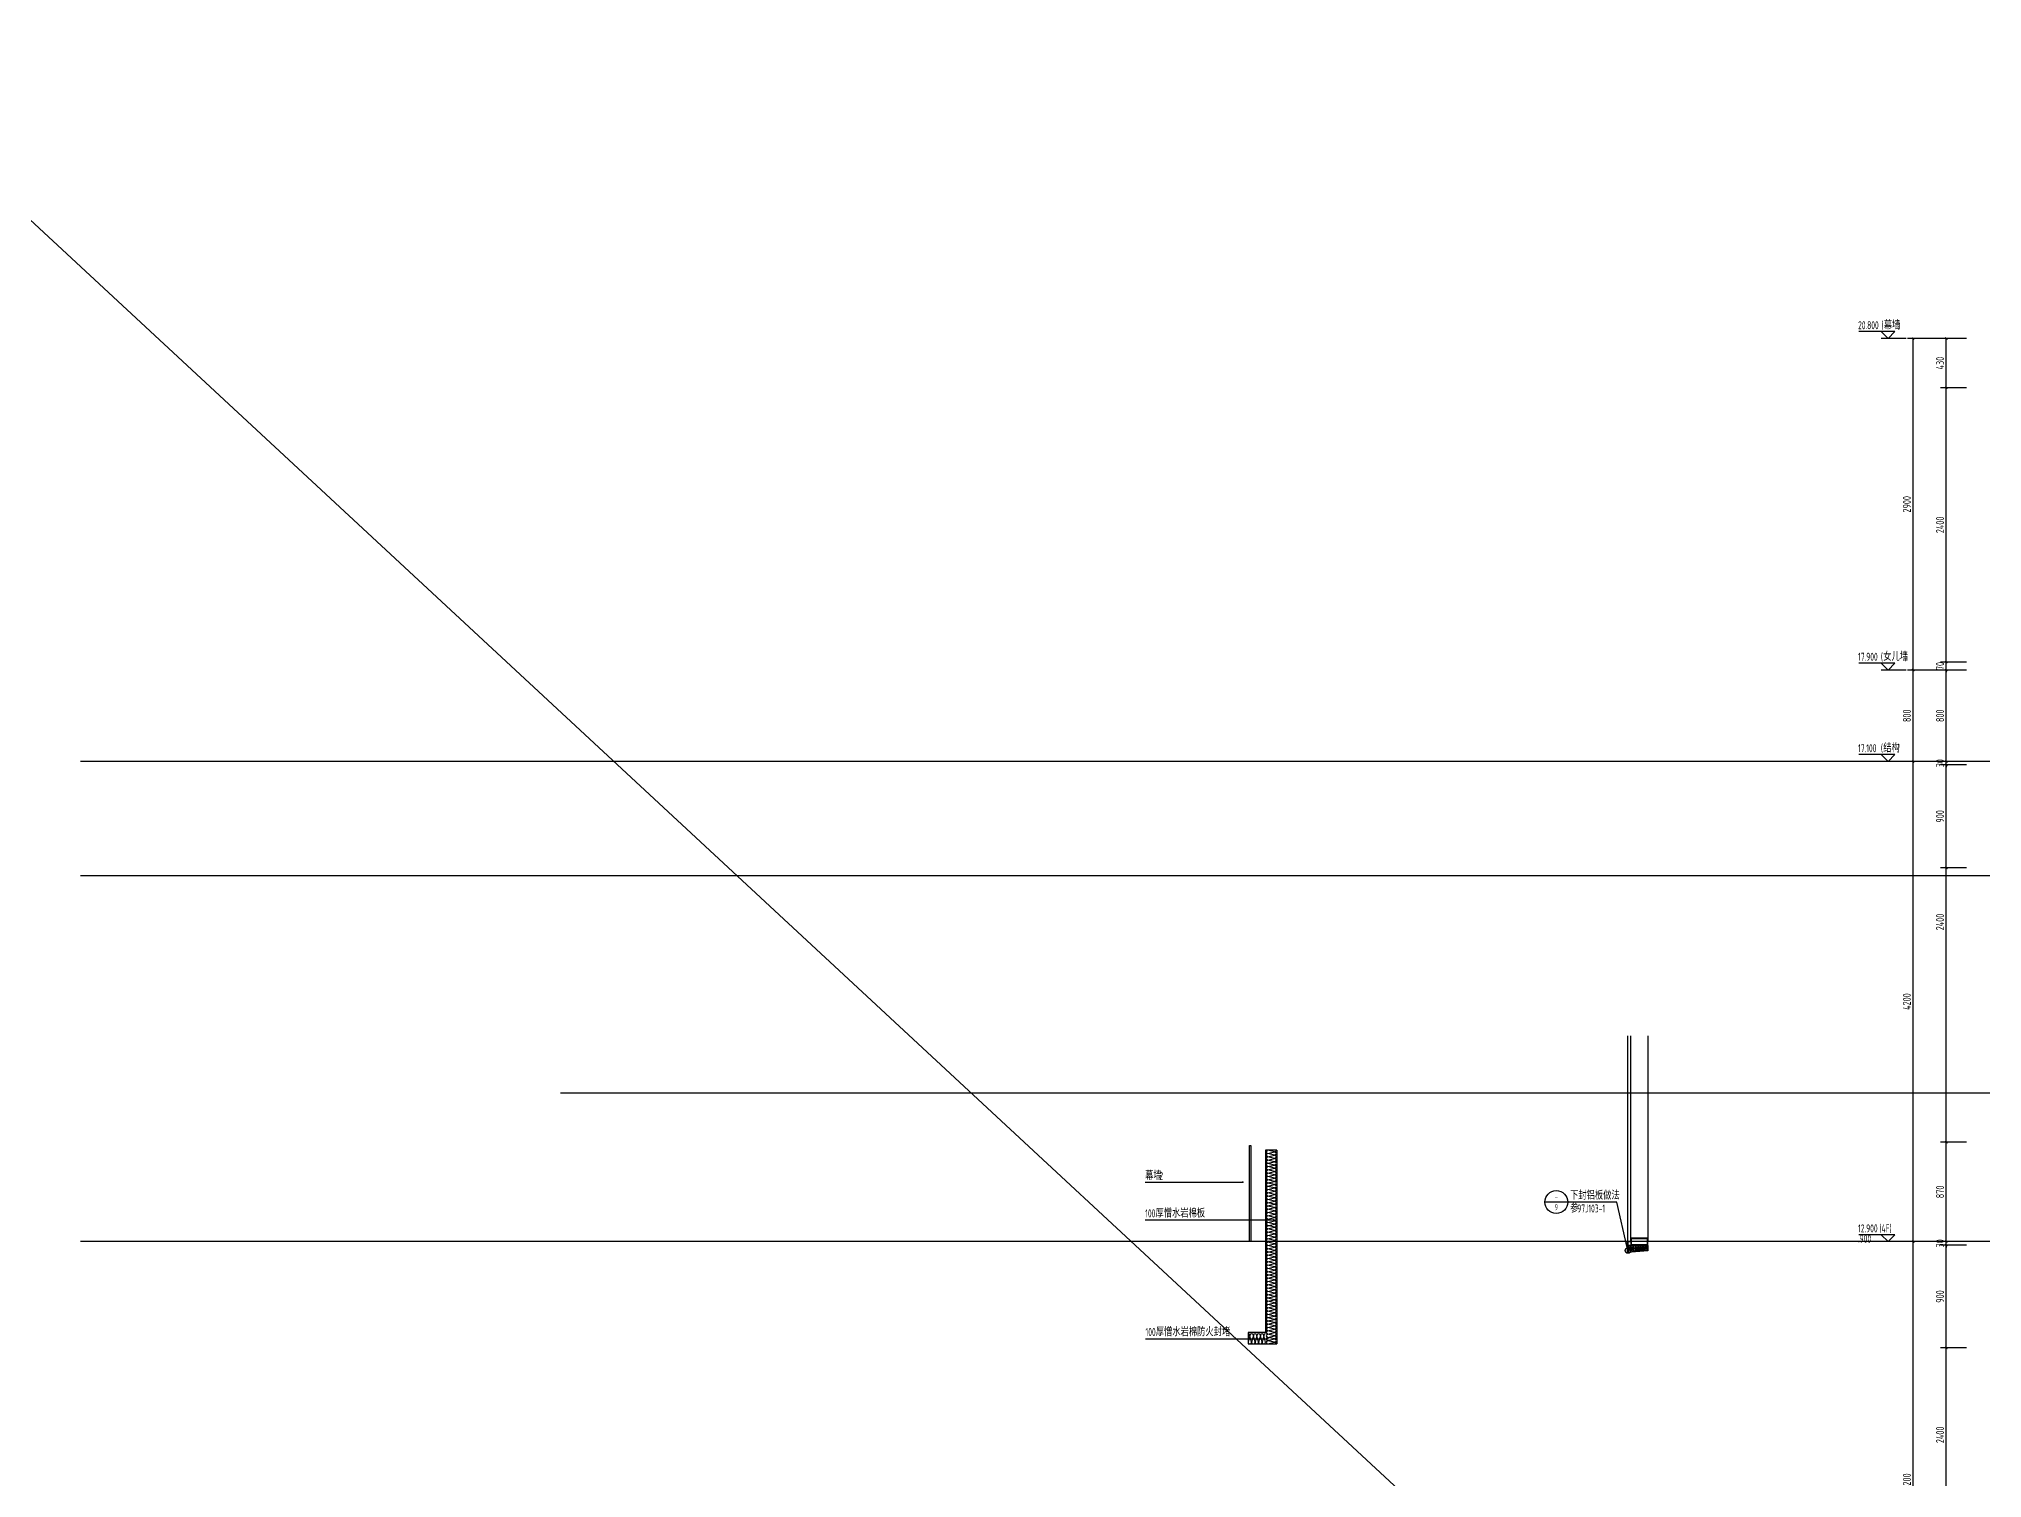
# Model space of a CAD drawing. Extents: x 198753 to 882193, y -399300 to 132460.
# Drawn here: x 338210 to 355212, y 10831 to 23421 of the extents above; entities that cross this region are included whole.
import ezdxf
from ezdxf.enums import TextEntityAlignment as Align

# ---------------------------------------------------------------- set-up
doc = ezdxf.new("R2010")
doc.units = 0
doc.header["$LTSCALE"] = 1000
doc.header["$MEASUREMENT"] = 0
for name, color, linetype in [('01-标注_尺寸', 124, 'Continuous'), ('01-标注_标高', 200, 'Continuous'), ('01-标注_符号', 200, 'Continuous'), ('02-TEXT_标注', 130, 'Continuous'), ('A-D-玻璃剖线', 130, 'Continuous'), ('A-D-金属剖线', 200, 'Continuous'), ('A-SUR_保温', 222, 'Continuous'), ('A-金属背板', 30, 'Continuous'), ('钢龙骨', 173, 'Continuous')]:
    doc.layers.add(name, color=color, linetype=linetype)
doc.layers.add('04-不打印_辅助线', color=165, linetype='Continuous', plot=False)
doc.styles.add('_TCH_DIM', font='ROS1', dxfattribs={"width": 0.8, "bigfont": 'JD'})
doc.styles.add('_TCH_DIM_T3', font='ROS1', dxfattribs={"width": 0.8, "bigfont": 'JD'})
doc.dimstyles.new('_TCH_ARCH&&20', dxfattribs={"dimtxt": 70, "dimasz": 20, "dimexe": 50, "dimexo": 60, "dimgap": 20, "dimtad": 1, "dimdec": 0, "dimzin": 0, "dimdsep": 46, "dimtxsty": '_TCH_DIM_T3', "dimblk": 'ARCHTICK', "dimcen": 0.09, "dimclrt": 4, "dimazin": 2, "dimtfac": 1, "dimtdec": 0, "dimtix": 1, "dimtmove": 2, "dimatfit": 3, "dimfxl": 0, "dimtolj": 1, "dimtzin": 0, "dimarcsym": 0})

# ---------------------------------------------------------------- blocks, each defined once
blk = doc.blocks.new('$LinePat$岩棉板')
at = {"color": 0}
for p, q in [((0, -17), (12, -67)), ((12, -67), (24, -17))]:
    blk.add_line(p, q, dxfattribs=at)
for centre, start, end in [((12, -17), 0, 180), ((0, -67), 270, 0), ((24, -67), 180, 270)]:
    blk.add_arc(centre, 12, start, end, dxfattribs=at)
at = {"layer": 'Defpoints'}
blk.add_point((0, 0), dxfattribs=at)
at = {"layer": 'Defpoints', "color": 0}
blk.add_point((24, -84), dxfattribs=at)
blk = doc.blocks.new('*U155')
at = {"layer": '01-标注_符号'}
for points in [[(-853, 520), (0, 520)], [(-853, 190), (272, 190)], [(-850, -849), (220, -849)]]:
    blk.add_lwpolyline(points, dxfattribs=at)
at = {"layer": '01-标注_符号', "const_width": 8}
for points in [[(-4, 520, 1), (4, 520, 1)], [(268, 190, 1), (276, 190, 1)], [(216, -849, 1), (224, -849, 1)]]:
    blk.add_lwpolyline(points, format="xyb", close=True, dxfattribs=at)
at = {"layer": 'A-SUR_保温'}
blk.add_line((300, 800), (300, -895), dxfattribs=at)
blk.add_lwpolyline([(300, 800), (200, 800), (200, -795), (48, -795), (48, -895), (300, -895)], dxfattribs=at)
at = {"layer": 'A-金属背板'}
blk.add_lwpolyline([(60, 840), (70, 840), (70, 0), (60, 0)], close=True, dxfattribs=at)
at = {"layer": 'A-SUR_保温', "yscale": 1.188379012465143, "zscale": 1.188379012465143}
for p, xscale, rotation in [((200, 771), 1.197033897308214, 90), ((200, 743), 1.197033897308214, 90), ((200, 714), 1.197033897308214, 90), ((200, 685), 1.197033897308214, 90), ((200, 656), 1.197033897308214, 90), ((200, 628), 1.197033897308214, 90), ((200, 599), 1.197033897308214, 90), ((200, 570), 1.197033897308214, 90), ((200, 541), 1.197033897308214, 90), ((200, 513), 1.197033897308214, 90), ((200, 484), 1.197033897308214, 90), ((200, 455), 1.197033897308214, 90), ((200, 427), 1.197033897308214, 90), ((200, 398), 1.197033897308214, 90), ((200, 369), 1.197033897308214, 90), ((200, 340), 1.197033897308214, 90), ((200, 312), 1.197033897308214, 90), ((200, 283), 1.197033897308214, 90), ((200, 254), 1.197033897308214, 90), ((200, 225), 1.197033897308214, 90), ((200, 197), 1.197033897308214, 90), ((200, 168), 1.197033897308214, 90), ((200, 139), 1.197033897308214, 90), ((200, 111), 1.197033897308214, 90), ((200, 82), 1.197033897308214, 90), ((200, 53), 1.197033897308214, 90), ((200, 24), 1.197033897308214, 90), ((200, -4), 1.197033897308214, 90), ((200, -33), 1.197033897308214, 90), ((200, -62), 1.197033897308214, 90), ((200, -91), 1.197033897308214, 90), ((200, -119), 1.197033897308214, 90), ((200, -148), 1.197033897308214, 90), ((200, -177), 1.197033897308214, 90), ((200, -206), 1.197033897308214, 90), ((200, -234), 1.197033897308214, 90), ((200, -263), 1.197033897308214, 90), ((200, -292), 1.197033897308214, 90), ((200, -320), 1.197033897308214, 90), ((200, -349), 1.197033897308214, 90), ((200, -378), 1.197033897308214, 90), ((200, -407), 1.197033897308214, 90), ((200, -435), 1.197033897308214, 90), ((200, -464), 1.197033897308214, 90), ((200, -493), 1.197033897308214, 90), ((200, -522), 1.197033897308214, 90), ((200, -550), 1.197033897308214, 90), ((200, -579), 1.197033897308214, 90), ((200, -608), 1.197033897308214, 90), ((200, -636), 1.197033897308214, 90), ((200, -665), 1.197033897308214, 90), ((200, -694), 1.197033897308214, 90), ((78, -900), 1.266666665670531, 180), ((109, -900), 1.266666665670531, 180), ((139, -900), 1.266666665670531, 180), ((170, -900), 1.266666665670531, 180), ((200, -900), 1.266666665670531, 180), ((200, -723), 1.197033897308214, 90), ((200, -751), 1.197033897308214, 90), ((200, -780), 1.197033897308214, 90), ((200, -809), 1.197033897308214, 90), ((200, -838), 1.197033897308214, 90), ((200, -866), 1.197033897308214, 90), ((200, -895), 1.197033897308214, 90)]:
    blk.add_blockref('$LinePat$岩棉板', p, dxfattribs=dict(at, xscale=xscale, rotation=rotation))
at = {"layer": '02-TEXT_标注', "style": '_TCH_DIM'}
for s, height, width, p in [('幕墙', 69.5, 0.8, (-853, 541)), ('2', 70, 0.64, (-729, 541)), ('100', 70, 0.64, (-853, 212)), ('厚憎水岩棉板', 69.5, 0.8, (-763, 212)), ('100', 70, 0.64, (-850, -826)), ('厚憎水岩棉防火封堵', 69.5, 0.8, (-760, -826))]:
    blk.add_text(s, height=height, dxfattribs=dict(at, width=width)).set_placement(p)
blk = doc.blocks.new('A$C643B6CAF')
at = {"layer": '钢龙骨', "const_width": 10}
blk.add_lwpolyline([(0, -2), (-28, -2)], dxfattribs=at)
at = {"layer": '钢龙骨'}
for points in [[(0, 28), (0, -32), (150, -32), (150, 28)], [(4, 24), (4, -28), (146, -28), (146, 24)]]:
    blk.add_lwpolyline(points, close=True, dxfattribs=at)
blk = doc.blocks.new('jrsjyur')
at = {"layer": '01-标注_符号'}
for p, q in [((-524, 346), (-724, 346)), ((-94, 346), (-524, 346)), ((-3, -52), (-94, 346))]:
    blk.add_line(p, q, dxfattribs=at)
for centre, radius in [((-624, 346), 100), ((3, -77), 24.7)]:
    blk.add_circle(centre, radius, dxfattribs=at)
at = {"layer": 'A-D-玻璃剖线'}
blk.add_lwpolyline([(0, 1800), (0, 0), (28, 0), (28, 1800)], dxfattribs=at)
at = {"layer": 'A-D-金属剖线'}
blk.add_lwpolyline([(178, -35), (178, -79), (0, -94), (0, 0), (28, 0), (28, -3), (3, -3), (3, -90), (175, -76), (175, -35), (178, -35)], dxfattribs=at)
at = {"layer": '钢龙骨'}
blk.add_lwpolyline([(178, 1800), (178, 0)], dxfattribs=at)
at = {"layer": 'A-SUR_保温', "xscale": 0.5966378461661732, "yscale": 0.5941895062325717, "zscale": 0.5941895062325717, "rotation": 179.999999999983}
for p in [(17, -80), (32, -80), (46, -80), (60, -80), (75, -80), (89, -80), (103, -80), (118, -80), (132, -80), (146, -80), (161, -80), (175, -80)]:
    blk.add_blockref('$LinePat$岩棉板', p, dxfattribs=at)
at = {"layer": '钢龙骨'}
blk.add_blockref('A$C643B6CAF', (28, 2), dxfattribs=at)
at = {"layer": '02-TEXT_标注', "style": '_TCH_DIM'}
for s, p, p2 in [('-', (-638, 365), (-610, 365)), ('9', (-638, 275), (-610, 275))]:
    blk.add_text(s, height=53, dxfattribs=at).set_placement(p, p2, align=Align.FIT)
for s, height, width, p in [('下封铝板做法', 69.5, 0.8, (-503, 368)), ('参', 69.5, 0.8, (-503, 255)), ('97J103-1', 70, 0.64, (-441, 255))]:
    blk.add_text(s, height=height, dxfattribs=dict(at, width=width)).set_placement(p)
blk = doc.blocks.new('_ArchTick')
at = {"color": 0, "linetype": 'ByBlock', "const_width": 0.4}
blk.add_lwpolyline([(-0.5, -0.5), (0.5, 0.5)], dxfattribs=at)
blk = doc.blocks.new('*D1273')
at = {"layer": '01-标注_尺寸', "color": 0, "lineweight": -2, "transparency": 16777216}
for p, q in [((355076, 11970), (354848, 11970)), ((354898, 9570), (354898, 11970)), ((355076, 9570), (354848, 9570))]:
    blk.add_line(p, q, dxfattribs=at)
at = {"layer": 'Defpoints', "color": 0, "transparency": 16777216}
for p in [(354898, 11970), (355136, 11970), (355136, 9570)]:
    blk.add_point(p, dxfattribs=at)
at = {"layer": '01-标注_尺寸', "color": 0, "lineweight": -2, "transparency": 16777216, "xscale": 20, "yscale": 20, "zscale": 20}
for p, rotation in [((354898, 11970), 90), ((354898, 9570), 270)]:
    blk.add_blockref('_ArchTick', p, dxfattribs=dict(at, rotation=rotation))
at = {"layer": '01-标注_尺寸', "color": 4, "transparency": 16777216, "insert": (354843, 11210), "char_height": 70, "attachment_point": 5, "rotation": 90, "style": '_TCH_DIM_T3'}
blk.add_mtext('\\A1;2400', dxfattribs=at)
blk = doc.blocks.new('*D1274')
at = {"layer": '01-标注_尺寸', "color": 0, "lineweight": -2, "transparency": 16777216}
for p, q in [((355076, 12870), (354848, 12870)), ((354898, 11970), (354898, 12870)), ((355076, 11970), (354848, 11970))]:
    blk.add_line(p, q, dxfattribs=at)
at = {"layer": 'Defpoints', "color": 0, "transparency": 16777216}
for p in [(354898, 12870), (355136, 12870), (355136, 11970)]:
    blk.add_point(p, dxfattribs=at)
at = {"layer": '01-标注_尺寸', "color": 0, "lineweight": -2, "transparency": 16777216, "xscale": 20, "yscale": 20, "zscale": 20}
for p, rotation in [((354898, 12870), 90), ((354898, 11970), 270)]:
    blk.add_blockref('_ArchTick', p, dxfattribs=dict(at, rotation=rotation))
at = {"layer": '01-标注_尺寸', "color": 4, "transparency": 16777216, "insert": (354843, 12420), "char_height": 70, "attachment_point": 5, "rotation": 90, "style": '_TCH_DIM_T3'}
blk.add_mtext('\\A1;900', dxfattribs=at)
blk = doc.blocks.new('*D1275')
at = {"layer": '01-标注_尺寸', "color": 0, "lineweight": -2, "transparency": 16777216}
for p, q in [((355076, 12900), (354848, 12900)), ((355076, 12870), (354848, 12870)), ((354898, 12900), (354898, 12920)), ((354898, 12870), (354898, 12900)), ((354898, 12870), (354898, 12850))]:
    blk.add_line(p, q, dxfattribs=at)
at = {"layer": 'Defpoints', "color": 0, "transparency": 16777216}
for p in [(354898, 12900), (355136, 12900), (355136, 12870)]:
    blk.add_point(p, dxfattribs=at)
at = {"layer": '01-标注_尺寸', "color": 0, "lineweight": -2, "transparency": 16777216, "xscale": 20, "yscale": 20, "zscale": 20}
for p, rotation in [((354898, 12900), 270), ((354898, 12870), 90)]:
    blk.add_blockref('_ArchTick', p, dxfattribs=dict(at, rotation=rotation))
at = {"layer": '01-标注_尺寸', "color": 4, "transparency": 16777216, "insert": (354843, 12885), "char_height": 70, "attachment_point": 5, "rotation": 90, "style": '_TCH_DIM_T3'}
blk.add_mtext('\\A1;30', dxfattribs=at)
blk = doc.blocks.new('*D1276')
at = {"layer": '01-标注_尺寸', "color": 0, "lineweight": -2, "transparency": 16777216}
for p, q in [((355076, 13770), (354848, 13770)), ((354898, 12900), (354898, 13770)), ((355076, 12900), (354848, 12900))]:
    blk.add_line(p, q, dxfattribs=at)
at = {"layer": 'Defpoints', "color": 0, "transparency": 16777216}
for p in [(354898, 13770), (355136, 13770), (355136, 12900)]:
    blk.add_point(p, dxfattribs=at)
at = {"layer": '01-标注_尺寸', "color": 0, "lineweight": -2, "transparency": 16777216, "xscale": 20, "yscale": 20, "zscale": 20}
for p, rotation in [((354898, 13770), 90), ((354898, 12900), 270)]:
    blk.add_blockref('_ArchTick', p, dxfattribs=dict(at, rotation=rotation))
at = {"layer": '01-标注_尺寸', "color": 4, "transparency": 16777216, "insert": (354843, 13335), "char_height": 70, "attachment_point": 5, "rotation": 90, "style": '_TCH_DIM_T3'}
blk.add_mtext('\\A1;870', dxfattribs=at)
blk = doc.blocks.new('*D1277')
at = {"layer": '01-标注_尺寸', "color": 0, "lineweight": -2, "transparency": 16777216}
for p, q in [((355076, 16170), (354848, 16170)), ((354898, 13770), (354898, 16170)), ((355076, 13770), (354848, 13770))]:
    blk.add_line(p, q, dxfattribs=at)
at = {"layer": 'Defpoints', "color": 0, "transparency": 16777216}
for p in [(354898, 16170), (355136, 16170), (355136, 13770)]:
    blk.add_point(p, dxfattribs=at)
at = {"layer": '01-标注_尺寸', "color": 0, "lineweight": -2, "transparency": 16777216, "xscale": 20, "yscale": 20, "zscale": 20}
for p, rotation in [((354898, 16170), 90), ((354898, 13770), 270)]:
    blk.add_blockref('_ArchTick', p, dxfattribs=dict(at, rotation=rotation))
at = {"layer": '01-标注_尺寸', "color": 4, "transparency": 16777216, "insert": (354843, 15696), "char_height": 70, "attachment_point": 5, "rotation": 90, "style": '_TCH_DIM_T3'}
blk.add_mtext('\\A1;2400', dxfattribs=at)
blk = doc.blocks.new('*D1278')
at = {"layer": '01-标注_尺寸', "color": 0, "lineweight": -2, "transparency": 16777216}
for p, q in [((355076, 17070), (354848, 17070)), ((354898, 16170), (354898, 17070)), ((355076, 16170), (354848, 16170))]:
    blk.add_line(p, q, dxfattribs=at)
at = {"layer": 'Defpoints', "color": 0, "transparency": 16777216}
for p in [(354898, 17070), (355136, 17070), (355136, 16170)]:
    blk.add_point(p, dxfattribs=at)
at = {"layer": '01-标注_尺寸', "color": 0, "lineweight": -2, "transparency": 16777216, "xscale": 20, "yscale": 20, "zscale": 20}
for p, rotation in [((354898, 17070), 90), ((354898, 16170), 270)]:
    blk.add_blockref('_ArchTick', p, dxfattribs=dict(at, rotation=rotation))
at = {"layer": '01-标注_尺寸', "color": 4, "transparency": 16777216, "insert": (354843, 16620), "char_height": 70, "attachment_point": 5, "rotation": 90, "style": '_TCH_DIM_T3'}
blk.add_mtext('\\A1;900', dxfattribs=at)
blk = doc.blocks.new('*D1279')
at = {"layer": '01-标注_尺寸', "color": 0, "lineweight": -2, "transparency": 16777216}
for p, q in [((355076, 17100), (354848, 17100)), ((355076, 17070), (354848, 17070)), ((354898, 17100), (354898, 17120)), ((354898, 17070), (354898, 17100)), ((354898, 17070), (354898, 17050))]:
    blk.add_line(p, q, dxfattribs=at)
at = {"layer": 'Defpoints', "color": 0, "transparency": 16777216}
for p in [(354898, 17100), (355136, 17100), (355136, 17070)]:
    blk.add_point(p, dxfattribs=at)
at = {"layer": '01-标注_尺寸', "color": 0, "lineweight": -2, "transparency": 16777216, "xscale": 20, "yscale": 20, "zscale": 20}
for p, rotation in [((354898, 17100), 270), ((354898, 17070), 90)]:
    blk.add_blockref('_ArchTick', p, dxfattribs=dict(at, rotation=rotation))
at = {"layer": '01-标注_尺寸', "color": 4, "transparency": 16777216, "insert": (354843, 17085), "char_height": 70, "attachment_point": 5, "rotation": 90, "style": '_TCH_DIM_T3'}
blk.add_mtext('\\A1;30', dxfattribs=at)
blk = doc.blocks.new('*D1280')
at = {"layer": '01-标注_尺寸', "color": 0, "lineweight": -2, "transparency": 16777216}
for p, q in [((355076, 17900), (354848, 17900)), ((354898, 17100), (354898, 17900)), ((355076, 17100), (354848, 17100))]:
    blk.add_line(p, q, dxfattribs=at)
at = {"layer": 'Defpoints', "color": 0, "transparency": 16777216}
for p in [(354898, 17900), (355136, 17900), (355136, 17100)]:
    blk.add_point(p, dxfattribs=at)
at = {"layer": '01-标注_尺寸', "color": 0, "lineweight": -2, "transparency": 16777216, "xscale": 20, "yscale": 20, "zscale": 20}
for p, rotation in [((354898, 17900), 90), ((354898, 17100), 270)]:
    blk.add_blockref('_ArchTick', p, dxfattribs=dict(at, rotation=rotation))
at = {"layer": '01-标注_尺寸', "color": 4, "transparency": 16777216, "insert": (354843, 17500), "char_height": 70, "attachment_point": 5, "rotation": 90, "style": '_TCH_DIM_T3'}
blk.add_mtext('\\A1;800', dxfattribs=at)
blk = doc.blocks.new('*D1281')
at = {"layer": '01-标注_尺寸', "color": 0, "lineweight": -2, "transparency": 16777216}
for p, q in [((355076, 17970), (354848, 17970)), ((355076, 17900), (354848, 17900)), ((354898, 17970), (354898, 17990)), ((354898, 17900), (354898, 17970)), ((354898, 17900), (354898, 17880))]:
    blk.add_line(p, q, dxfattribs=at)
at = {"layer": 'Defpoints', "color": 0, "transparency": 16777216}
for p in [(354898, 17970), (355136, 17970), (355136, 17900)]:
    blk.add_point(p, dxfattribs=at)
at = {"layer": '01-标注_尺寸', "color": 0, "lineweight": -2, "transparency": 16777216, "xscale": 20, "yscale": 20, "zscale": 20}
for p, rotation in [((354898, 17970), 270), ((354898, 17900), 90)]:
    blk.add_blockref('_ArchTick', p, dxfattribs=dict(at, rotation=rotation))
at = {"layer": '01-标注_尺寸', "color": 4, "transparency": 16777216, "insert": (354843, 17935), "char_height": 70, "attachment_point": 5, "rotation": 90, "style": '_TCH_DIM_T3'}
blk.add_mtext('\\A1;70', dxfattribs=at)
blk = doc.blocks.new('*D1282')
at = {"layer": '01-标注_尺寸', "color": 0, "lineweight": -2, "transparency": 16777216}
for p, q in [((355076, 20370), (354848, 20370)), ((354898, 17970), (354898, 20370)), ((355076, 17970), (354848, 17970))]:
    blk.add_line(p, q, dxfattribs=at)
at = {"layer": 'Defpoints', "color": 0, "transparency": 16777216}
for p in [(354898, 20370), (355136, 20370), (355136, 17970)]:
    blk.add_point(p, dxfattribs=at)
at = {"layer": '01-标注_尺寸', "color": 0, "lineweight": -2, "transparency": 16777216, "xscale": 20, "yscale": 20, "zscale": 20}
for p, rotation in [((354898, 20370), 90), ((354898, 17970), 270)]:
    blk.add_blockref('_ArchTick', p, dxfattribs=dict(at, rotation=rotation))
at = {"layer": '01-标注_尺寸', "color": 4, "transparency": 16777216, "insert": (354843, 19170), "char_height": 70, "attachment_point": 5, "rotation": 90, "style": '_TCH_DIM_T3'}
blk.add_mtext('\\A1;2400', dxfattribs=at)
blk = doc.blocks.new('*D1283')
at = {"layer": '01-标注_尺寸', "color": 0, "lineweight": -2, "transparency": 16777216}
for p, q in [((355076, 20800), (354848, 20800)), ((354898, 20370), (354898, 20800)), ((355076, 20370), (354848, 20370))]:
    blk.add_line(p, q, dxfattribs=at)
at = {"layer": 'Defpoints', "color": 0, "transparency": 16777216}
for p in [(354898, 20800), (355136, 20800), (355136, 20370)]:
    blk.add_point(p, dxfattribs=at)
at = {"layer": '01-标注_尺寸', "color": 0, "lineweight": -2, "transparency": 16777216, "xscale": 20, "yscale": 20, "zscale": 20}
for p, rotation in [((354898, 20800), 90), ((354898, 20370), 270)]:
    blk.add_blockref('_ArchTick', p, dxfattribs=dict(at, rotation=rotation))
at = {"layer": '01-标注_尺寸', "color": 4, "transparency": 16777216, "insert": (354843, 20585), "char_height": 70, "attachment_point": 5, "rotation": 90, "style": '_TCH_DIM_T3'}
blk.add_mtext('\\A1;430', dxfattribs=at)
blk = doc.blocks.new('*D1466')
at = {"layer": '01-标注_尺寸', "color": 0, "lineweight": -2, "transparency": 16777216}
for p, q in [((355076, 12900), (354558, 12900)), ((354608, 8700), (354608, 12900)), ((355076, 8700), (354558, 8700))]:
    blk.add_line(p, q, dxfattribs=at)
at = {"layer": 'Defpoints', "color": 0, "transparency": 16777216}
for p in [(354608, 12900), (355136, 12900), (355136, 8700)]:
    blk.add_point(p, dxfattribs=at)
at = {"layer": '01-标注_尺寸', "color": 0, "lineweight": -2, "transparency": 16777216, "xscale": 20, "yscale": 20, "zscale": 20}
for p, rotation in [((354608, 12900), 90), ((354608, 8700), 270)]:
    blk.add_blockref('_ArchTick', p, dxfattribs=dict(at, rotation=rotation))
at = {"layer": '01-标注_尺寸', "color": 4, "transparency": 16777216, "insert": (354553, 10800), "char_height": 70, "attachment_point": 5, "rotation": 90, "style": '_TCH_DIM_T3'}
blk.add_mtext('\\A1;4200', dxfattribs=at)
blk = doc.blocks.new('*D1467')
at = {"layer": '01-标注_尺寸', "color": 0, "lineweight": -2, "transparency": 16777216}
for p, q in [((355076, 17100), (354558, 17100)), ((354608, 12900), (354608, 17100)), ((355076, 12900), (354558, 12900))]:
    blk.add_line(p, q, dxfattribs=at)
at = {"layer": 'Defpoints', "color": 0, "transparency": 16777216}
for p in [(354608, 17100), (355136, 17100), (355136, 12900)]:
    blk.add_point(p, dxfattribs=at)
at = {"layer": '01-标注_尺寸', "color": 0, "lineweight": -2, "transparency": 16777216, "xscale": 20, "yscale": 20, "zscale": 20}
for p, rotation in [((354608, 17100), 90), ((354608, 12900), 270)]:
    blk.add_blockref('_ArchTick', p, dxfattribs=dict(at, rotation=rotation))
at = {"layer": '01-标注_尺寸', "color": 4, "transparency": 16777216, "insert": (354553, 15000), "char_height": 70, "attachment_point": 5, "rotation": 90, "style": '_TCH_DIM_T3'}
blk.add_mtext('\\A1;4200', dxfattribs=at)
blk = doc.blocks.new('*D1468')
at = {"layer": '01-标注_尺寸', "color": 0, "lineweight": -2, "transparency": 16777216}
for p, q in [((355076, 17900), (354558, 17900)), ((354608, 17100), (354608, 17900)), ((355076, 17100), (354558, 17100))]:
    blk.add_line(p, q, dxfattribs=at)
at = {"layer": 'Defpoints', "color": 0, "transparency": 16777216}
for p in [(354608, 17900), (355136, 17900), (355136, 17100)]:
    blk.add_point(p, dxfattribs=at)
at = {"layer": '01-标注_尺寸', "color": 0, "lineweight": -2, "transparency": 16777216, "xscale": 20, "yscale": 20, "zscale": 20}
for p, rotation in [((354608, 17900), 90), ((354608, 17100), 270)]:
    blk.add_blockref('_ArchTick', p, dxfattribs=dict(at, rotation=rotation))
at = {"layer": '01-标注_尺寸', "color": 4, "transparency": 16777216, "insert": (354553, 17500), "char_height": 70, "attachment_point": 5, "rotation": 90, "style": '_TCH_DIM_T3'}
blk.add_mtext('\\A1;800', dxfattribs=at)
blk = doc.blocks.new('*D1469')
at = {"layer": '01-标注_尺寸', "color": 0, "lineweight": -2, "transparency": 16777216}
for p, q in [((355076, 20800), (354558, 20800)), ((354608, 17900), (354608, 20800)), ((355076, 17900), (354558, 17900))]:
    blk.add_line(p, q, dxfattribs=at)
at = {"layer": 'Defpoints', "color": 0, "transparency": 16777216}
for p in [(354608, 20800), (355136, 20800), (355136, 17900)]:
    blk.add_point(p, dxfattribs=at)
at = {"layer": '01-标注_尺寸', "color": 0, "lineweight": -2, "transparency": 16777216, "xscale": 20, "yscale": 20, "zscale": 20}
for p, rotation in [((354608, 20800), 90), ((354608, 17900), 270)]:
    blk.add_blockref('_ArchTick', p, dxfattribs=dict(at, rotation=rotation))
at = {"layer": '01-标注_尺寸', "color": 4, "transparency": 16777216, "insert": (354553, 19350), "char_height": 70, "attachment_point": 5, "rotation": 90, "style": '_TCH_DIM_T3'}
blk.add_mtext('\\A1;2900', dxfattribs=at)

msp = doc.modelspace()

# ---------------------------------------------------------------- linework, layer by layer
msp.add_lwpolyline([(463143.8, -94124.6), (295307.5, 61565.2)])
at = {"layer": '01-标注_标高'}
for p, q in [((354448.1, 20860.3), (354132.3, 20860.3)), ((354388.1, 20800.3), (354328.1, 20860.3)), ((354548.1, 20800.3), (354328.1, 20800.3)), ((354388.1, 20800.3), (354448.1, 20860.3)), ((354448.1, 17960.3), (354132.3, 17960.3)), ((354388.1, 17900.3), (354328.1, 17960.3)), ((354548.1, 17900.3), (354328.1, 17900.3)), ((354388.1, 17900.3), (354448.1, 17960.3)), ((354448.1, 17160.3), (354132.3, 17160.3)), ((354388.1, 17100.3), (354328.1, 17160.3)), ((354548.1, 17100.3), (354328.1, 17100.3)), ((354388.1, 17100.3), (354448.1, 17160.3)), ((354448.1, 12960), (354132.3, 12960)), ((354388.1, 12900), (354328.1, 12960)), ((354388.1, 12900), (354448.1, 12960)), ((354548.1, 12900), (354328.1, 12900))]:
    msp.add_line(p, q, dxfattribs=at)
at = {"layer": '04-不打印_辅助线', "color": 251}
for p, q in [((418057.9, 17100), (338573.5, 17100)), ((418057.9, 16100), (338573.5, 16100)), ((418057.9, 14200), (342773.5, 14200)), ((418057.9, 12900), (338573.5, 12900))]:
    msp.add_line(p, q, dxfattribs=at)

# ---------------------------------------------------------------- block references
for name, p in [('jrsjyur', (352109.9, 12900)), ('*U155', (348742, 12900))]:
    msp.add_blockref(name, p)

# ---------------------------------------------------------------- texts
at = {"layer": '02-TEXT_标注', "style": '_TCH_DIM'}
for s, height, width, p in [('20.800', 70, 0.64, (354126.3, 20881.3)), ('(', 70, 0.64, (354330.9, 20881.3)), ('幕墙', 69.46, 0.8, (354351.8, 20881.3)), (')', 70, 0.64, (354475.9, 20881.3)), ('17.900', 70, 0.64, (354126.3, 17981.3)), ('(', 70, 0.64, (354325.7, 17981.3)), ('女儿墙', 69.46, 0.8, (354346.6, 17981.3)), (')', 70, 0.64, (354532.9, 17981.3)), ('17.100', 70, 0.64, (354126.3, 17181.3)), ('(', 70, 0.64, (354325.7, 17181.3)), ('结构', 69.46, 0.8, (354346.6, 17181.3)), (')', 70, 0.64, (354470.8, 17181.3)), ('12.900', 70, 0.64, (354126.3, 12981)), ('.900', 70, 0.64, (354126.3, 12890)), ('(4F)', 70, 0.64, (354313.7, 12981))]:
    msp.add_text(s, height=height, dxfattribs=dict(at, width=width)).set_placement(p)

# ---------------------------------------------------------------- dimensions: what is measured, and where the dimension line sits
at = {"layer": '01-标注_尺寸'}
for p1, p2, distance, picture, middle in [((355135.8, 17900), (355135.8, 20800), 527.6, '*D1469', (354553.1, 19350)), ((355135.8, 20370), (355135.8, 20800), 237.6, '*D1283', (354843.1, 20585)), ((355135.8, 17970.2), (355135.8, 20370), 237.6, '*D1282', (354843.1, 19170.1)), ((355135.8, 17100), (355135.8, 17900), 527.6, '*D1468', (354553.1, 17500)), ((355135.8, 17900), (355135.8, 17970.2), 237.6, '*D1281', (354843.1, 17935.1)), ((355135.8, 17100), (355135.8, 17900), 237.6, '*D1280', (354843.1, 17500)), ((355135.8, 12900), (355135.8, 17100), 527.6, '*D1467', (354553.1, 15000)), ((355135.8, 17070), (355135.8, 17100), 237.6, '*D1279', (354843.1, 17085)), ((355135.8, 16170), (355135.8, 17070), 237.6, '*D1278', (354843.1, 16620)), ((355135.7878, 12900), (355135.7878, 13770.4523), 237.638, '*D1276', (354843.1498, 13335.2261)), ((355135.8, 12870.3), (355135.8, 12900), 237.6, '*D1275', (354843.1, 12885.1)), ((355135.8, 8700), (355135.8, 12900), 527.6, '*D1466', (354553.1, 10800)), ((355135.8, 11970.3), (355135.8, 12870.3), 237.6, '*D1274', (354843.1, 12420.3))]:
    dim = msp.add_aligned_dim(p1=p1, p2=p2, distance=distance, dimstyle='_TCH_ARCH&&20', dxfattribs=at)
    dim.commit()
    dim.dimension.update_dxf_attribs({"geometry": picture, "text_midpoint": middle})
for base, p1, p2, picture, middle in [((354898.1498, 16170), (355135.7878, 13770.4523), (355135.7878, 16170), '*D1277', (354843.1498, 15695.6737)), ((354898.1, 11970.3), (355135.8, 9570.5), (355135.8, 11970.3), '*D1273', (354843.1, 11210))]:
    dim = msp.add_linear_dim(base=base, p1=p1, p2=p2, angle=90, dimstyle='_TCH_ARCH&&20', dxfattribs=at)
    dim.commit()
    dim.dimension.update_dxf_attribs({"geometry": picture, "text_midpoint": middle, "dimtype": 161})

doc.saveas('drawing.dxf')
